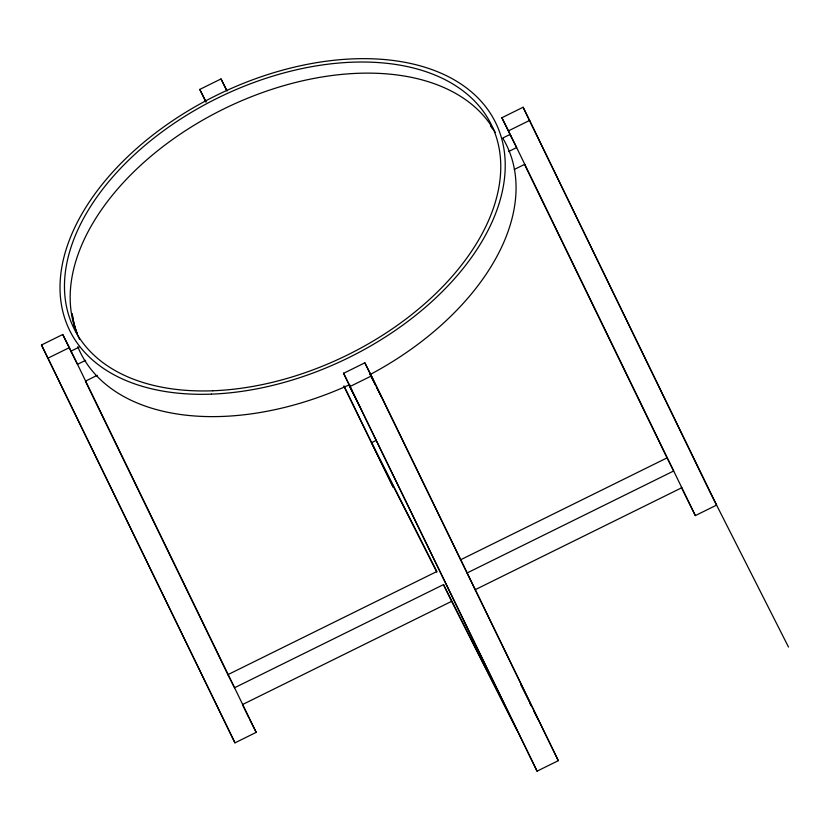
<?xml version="1.0" encoding="UTF-8"?>
<svg xmlns="http://www.w3.org/2000/svg" width="830" height="830" viewBox="0 0 830 830"><rect width="100%" height="100%" fill="white"/><g stroke="black" fill="none" stroke-linecap="round" stroke-linejoin="round"><path stroke-width="1.25" d="M206.006 102.246L199.771 89.422L221.019 78.933L227.109 90.937M41.5 344.99L62.748 334.5L69.388 347.604L256.211 732.361L234.963 742.85L41.5 344.99L234.963 742.85M511.083 136.691L501.87 117.736L523.118 107.246L716.591 505.107L695.343 515.596L681.347 487.335M48.14 358.083L69.388 347.604M501.87 117.736L508.51 130.839L529.758 120.35M78.995 347.21L70.872 351.225L77.512 364.329L85.635 360.313M503.032 137.905L509.994 134.46L516.634 147.564L508.51 151.579M85.635 381.053L97.245 375.326M514.31 169.455L524.757 164.299M343.599 373.303L364.847 362.814L371.487 375.917L558.31 760.674L537.062 771.163L343.599 373.303L537.062 771.163M350.239 386.407L371.487 375.917M376.052 440.46L371.581 442.67L436.85 571.507L227.918 674.645L234.558 687.748L443.49 584.611L508.769 713.447M460.422 559.877L667.04 457.88L673.68 470.983L467.062 572.98M242.671 704.473L451.613 601.335L516.893 730.182M475.185 589.705L681.803 487.718M788.5 647.047L709.951 492.003L523.118 107.246M370.056 373.791L372.971 379.538M370.605 375.565L375.264 384.767M376.426 387.071L381.095 396.273M520.69 684.553L530.017 702.958M529.976 703.581L531.148 705.884M534.053 711.642L538.141 719.693M558.31 760.674L364.847 362.814M199.771 89.422L205.861 101.426M348.808 384.28L351.723 390.027M348.776 384.902L359.846 406.762M379.704 459.395L436.819 572.129M249.581 719.257L256.211 732.361M508.51 130.839L695.343 515.596M524.519 164.371L667.185 458.191M221.019 78.933L226.683 90.594M443.49 584.611L451.613 601.335M343.983 385.846L393.244 487.283L344.139 386.728M62.748 334.5L71.245 351.982M85.397 381.136L228.063 674.946M242.785 705.261L249.01 718.085M502.835 138.288A236.965 146.869 -25.9 0 1 369.765 374.735M349.741 384.612A236.965 146.869 -25.9 0 1 77.781 346.681M76.702 332.82A232.224 143.922 -25.9 0 1 72.189 314.269M490.416 125.807A232.224 143.922 -25.9 0 1 492.564 128.941M77.138 333.401A232.224 143.922 -25.9 0 1 72.2 313.667M79.535 339.252A232.224 143.922 -25.9 0 1 222.357 109.643A232.224 143.922 -25.9 0 1 495.375 132.593M212.854 390.774A232.224 143.922 -25.9 0 0 496.506 137.687A232.224 143.922 -25.9 0 0 138.496 150.998A232.224 143.922 -25.9 0 0 212.854 390.774M211.422 394.136A236.965 146.869 -25.9 0 0 500.874 135.871A236.965 146.869 -25.9 0 0 135.549 149.452A236.965 146.869 -25.9 0 0 211.422 394.136"/></g></svg>
